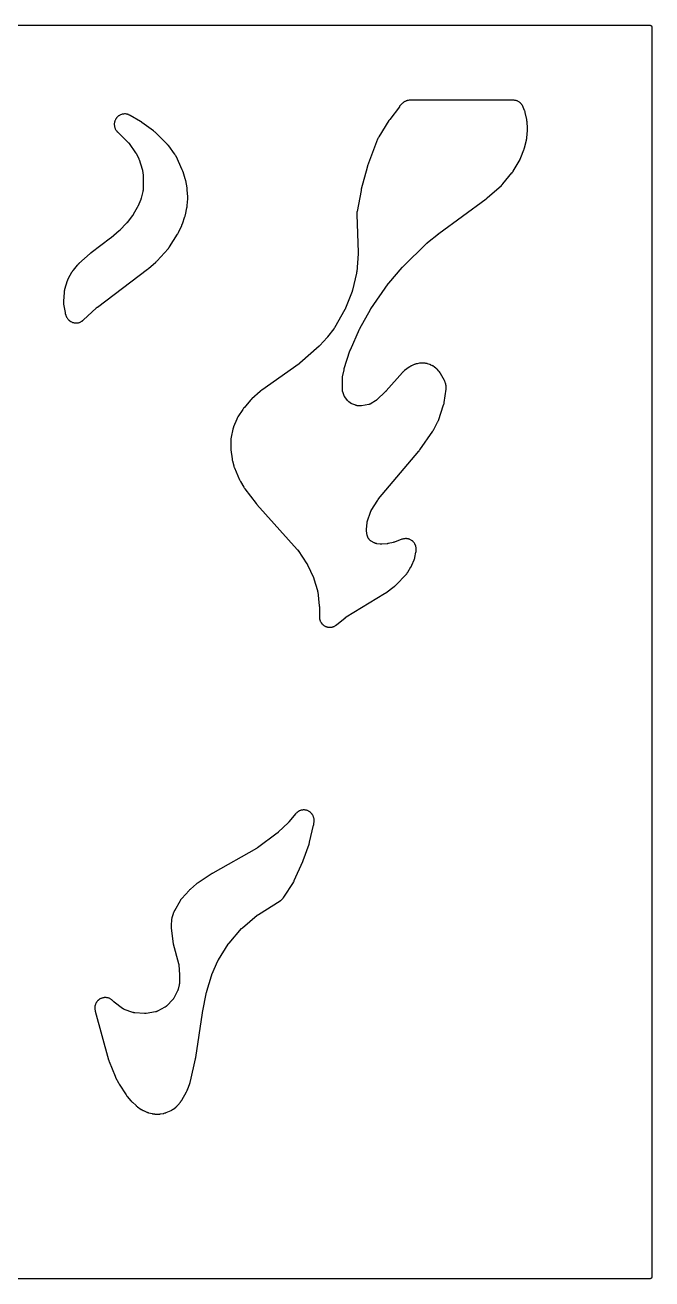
# Model space of a CAD drawing. Header units: millimetres. Extents: x 0 to 300, y 0 to 300.
# Drawn here: x 150 to 300.1, y -0.1 to 300.1 of the extents above; entities that cross this region are included whole.
import ezdxf

# ---------------------------------------------------------------- set-up
doc = ezdxf.new("R2010")
doc.units = ezdxf.units.MM
doc.layers.add('CUT', color=7, linetype='CONTINUOUS')

msp = doc.modelspace()

# ---------------------------------------------------------------- linework, layer by layer
at = {"layer": 'CUT'}
msp.add_lwpolyline([(1.4375, 300.0625), (298.5625, 300.0625), (299.4478, 300.0625), (299.5212, 300.0589), (299.5794, 300.0503), (299.6365, 300.036), (299.6918, 300.0162), (299.745, 299.991), (299.7954, 299.9608), (299.8427, 299.9257), (299.8863, 299.8863), (299.9257, 299.8427), (299.9608, 299.7954), (299.991, 299.745), (300.0162, 299.6918), (300.036, 299.6365), (300.0503, 299.5794), (300.0589, 299.5212), (300.0625, 299.4478), (300.0625, 298.5625), (300.0625, 1.4375), (300.0625, 0.5522), (300.0589, 0.4788), (300.0503, 0.4206), (300.036, 0.3635), (300.0162, 0.3082), (299.991, 0.255), (299.9608, 0.2046), (299.9257, 0.1573), (299.8863, 0.1137), (299.8427, 0.0743), (299.7954, 0.0392), (299.745, 0.009), (299.6918, -0.0162), (299.6365, -0.036), (299.5794, -0.0503), (299.5212, -0.0589), (299.4478, -0.0625), (298.5625, -0.0625), (1.4375, -0.0625)], dxfattribs=at)
for points in [[(199.2362, 198.7454), (199.237, 198.7221), (199.2447, 198.5768), (199.2463, 198.5544), (199.2498, 198.5155), (199.2508, 198.505), (199.2587, 198.4324), (199.2601, 198.4206), (199.5414, 196.2296), (199.5442, 196.2104), (199.5643, 196.0862), (199.5677, 196.0672), (199.5978, 195.9122), (199.6018, 195.8932), (199.6299, 195.7706), (199.6345, 195.7518), (199.9506, 194.548), (199.9535, 194.5376), (199.974, 194.4648), (199.9771, 194.454), (199.9915, 194.4066), (199.9989, 194.3839), (200.0476, 194.2432), (200.0555, 194.2216), (200.07, 194.1845), (200.074, 194.1744), (200.1024, 194.1053), (200.1072, 194.0941), (201.3447, 191.2472), (201.3528, 191.2294), (201.4071, 191.1148), (201.4157, 191.0973), (201.4886, 190.9558), (201.4978, 190.9386), (201.5595, 190.8277), (201.5692, 190.8108), (202.3947, 189.4345), (202.4032, 189.4207), (202.4599, 189.3317), (202.4689, 189.3181), (202.5431, 189.2083), (202.5524, 189.195), (202.6138, 189.1091), (202.6235, 189.096), (205.3071, 185.5553), (205.3147, 185.5456), (205.3643, 185.4828), (205.3721, 185.4732), (205.436, 185.3957), (205.4439, 185.3862), (205.4961, 185.3256), (205.5042, 185.3163), (215.1583, 174.5429), (215.1686, 174.5312), (215.1924, 174.5037), (215.2025, 174.4918), (215.2147, 174.4772), (215.2246, 174.4652), (215.2475, 174.4368), (215.2571, 174.4246), (215.2741, 174.4028), (215.2836, 174.3904), (215.3055, 174.3613), (215.3147, 174.3487), (215.3259, 174.3333), (215.3349, 174.3206), (215.3558, 174.2907), (215.3646, 174.2778), (217.4832, 171.1269), (217.4882, 171.1194), (217.4965, 171.1068), (217.5157, 171.0763), (217.5473, 171.0238), (217.5609, 171.0004), (217.5623, 170.9979), (217.5752, 170.9741), (217.6036, 170.9199), (217.6196, 170.8875), (217.6261, 170.8739), (217.6299, 170.8658), (219.0384, 167.8061), (219.045, 167.7913), (219.0602, 167.7566), (219.0666, 167.7417), (219.0742, 167.7234), (219.0803, 167.7084), (219.0943, 167.6732), (219.1001, 167.658), (219.1102, 167.6312), (219.1158, 167.616), (219.1285, 167.5803), (219.1338, 167.5649), (219.14, 167.5462), (219.1451, 167.5307), (219.1564, 167.4946), (219.1612, 167.4791), (219.981, 164.7029), (219.9837, 164.6936), (219.9881, 164.6782), (219.9978, 164.6408), (220.013, 164.5772), (220.0192, 164.5489), (220.0198, 164.5458), (220.0252, 164.5174), (220.0362, 164.4529), (220.0419, 164.4147), (220.0439, 164.3987), (220.0451, 164.3891), (220.4279, 161.0879), (220.4293, 161.0749), (220.4323, 161.0448), (220.4336, 161.0319), (220.4349, 161.0161), (220.436, 161.0032), (220.4381, 160.9729), (220.439, 160.96), (220.4403, 160.937), (220.441, 160.9241), (220.4423, 160.8938), (220.4428, 160.8808), (220.4432, 160.865), (220.4435, 160.852), (220.4439, 160.8217), (220.444, 160.8087), (220.4441, 158.4691), (220.4443, 158.4543), (220.4467, 158.3586), (220.4472, 158.3439), (220.45, 158.2864), (220.4522, 158.257), (220.4707, 158.069), (220.4794, 158.0107), (220.5158, 157.828), (220.5301, 157.7709), (220.5842, 157.5926), (220.6041, 157.5372), (220.6754, 157.3651), (220.7006, 157.3118), (220.7885, 157.1476), (220.8188, 157.097), (220.9224, 156.9422), (220.9575, 156.8949), (221.0758, 156.751), (221.1154, 156.7073), (221.2472, 156.5757), (221.2909, 156.5361), (221.435, 156.4181), (221.4823, 156.383), (221.6373, 156.2796), (221.6879, 156.2494), (221.8522, 156.1617), (221.9055, 156.1365), (222.0777, 156.0654), (222.1332, 156.0456), (222.3115, 155.9917), (222.3687, 155.9774), (222.5514, 155.9413), (222.6097, 155.9327), (222.7951, 155.9147), (222.854, 155.9118), (223.0403, 155.9121), (223.0991, 155.915), (223.2845, 155.9335), (223.3428, 155.9422), (223.5254, 155.9788), (223.5825, 155.9932), (223.7607, 156.0476), (223.8162, 156.0675), (223.9882, 156.139), (224.0414, 156.1643), (224.2056, 156.2524), (224.2561, 156.2828), (224.4129, 156.3879), (224.437, 156.4049), (224.4832, 156.4393), (224.4949, 156.4482), (224.5703, 156.5073), (224.5818, 156.5165), (226.6043, 158.1822), (226.6167, 158.1922), (226.6457, 158.2152), (226.6582, 158.225), (226.6736, 158.2368), (226.6863, 158.2463), (226.7161, 158.2683), (226.7289, 158.2776), (226.7518, 158.2939), (226.7648, 158.303), (226.7954, 158.3239), (226.8086, 158.3328), (226.8247, 158.3435), (226.8381, 158.3521), (226.8693, 158.3719), (226.8828, 158.3803), (236.0604, 163.9792), (236.0713, 163.986), (236.1416, 164.0309), (236.1524, 164.038), (236.2394, 164.0963), (236.25, 164.1036), (236.3183, 164.1516), (236.3288, 164.159), (238.3701, 165.658), (238.3807, 165.666), (238.449, 165.7185), (238.4594, 165.7267), (238.4998, 165.7592), (238.5201, 165.7763), (238.6494, 165.8901), (238.6689, 165.9081), (238.7063, 165.944), (238.7157, 165.9533), (238.7765, 166.0144), (238.7857, 166.0239), (241.2105, 168.5721), (241.2213, 168.5837), (241.2902, 168.66), (241.3006, 168.6719), (241.3408, 168.7188), (241.3607, 168.7434), (241.4859, 168.9063), (241.5045, 168.9319), (241.5395, 168.9828), (241.5483, 168.996), (241.6043, 169.0822), (241.6128, 169.0956), (242.3825, 170.3521), (242.3882, 170.3616), (242.4274, 170.4283), (242.4331, 170.4383), (242.458, 170.4826), (242.4695, 170.5041), (242.5387, 170.6399), (242.549, 170.6611), (242.5661, 170.6982), (242.5706, 170.7083), (242.6014, 170.7784), (242.6062, 170.7898), (243.1413, 172.0811), (243.1466, 172.0944), (243.1801, 172.181), (243.1851, 172.1944), (243.2039, 172.2469), (243.213, 172.274), (243.2674, 172.4516), (243.2751, 172.4791), (243.2889, 172.5332), (243.2923, 172.5471), (243.3131, 172.6376), (243.3161, 172.6516), (243.5714, 173.8971), (243.574, 173.9105), (243.5898, 173.9977), (243.592, 174.0111), (243.6003, 174.0637), (243.604, 174.0907), (243.6236, 174.2666), (243.6261, 174.2937), (243.6296, 174.3468), (243.6303, 174.3605), (243.6341, 174.4489), (243.6346, 174.4625), (243.6359, 174.529), (243.636, 174.5436), (243.6357, 174.6382), (243.6354, 174.6528), (243.6339, 174.7096), (243.6323, 174.7387), (243.618, 174.9247), (243.6108, 174.9825), (243.579, 175.1638), (243.5661, 175.2206), (243.5169, 175.3979), (243.4986, 175.4532), (243.4324, 175.625), (243.4089, 175.6782), (243.3264, 175.8427), (243.2978, 175.8934), (243.1997, 176.0492), (243.1663, 176.0969), (243.0536, 176.2424), (243.0158, 176.2867), (242.8895, 176.4206), (242.8475, 176.4609), (242.7089, 176.582), (242.6632, 176.6181), (242.5135, 176.7251), (242.4645, 176.7566), (242.3051, 176.8486), (242.2533, 176.8753), (242.0858, 176.9514), (242.0316, 176.9729), (241.8575, 177.0324), (241.8015, 177.0485), (241.6224, 177.0909), (241.5652, 177.1015), (241.3828, 177.1264), (241.3248, 177.1314), (241.1409, 177.1384), (241.0827, 177.1378), (240.8989, 177.127), (240.841, 177.1207), (240.6592, 177.0921), (240.6022, 177.0803), (240.4215, 177.0336), (240.3935, 177.0256), (240.3392, 177.0087), (240.3254, 177.0042), (240.2358, 176.9739), (240.222, 176.9691), (238.4576, 176.3248), (238.4445, 176.3201), (238.4139, 176.3095), (238.4008, 176.305), (238.3847, 176.2997), (238.3715, 176.2954), (238.3406, 176.2858), (238.3273, 176.2817), (238.3037, 176.2747), (238.2904, 176.2709), (238.2592, 176.2621), (238.2458, 176.2585), (238.2294, 176.2542), (238.2159, 176.2507), (238.1845, 176.243), (238.171, 176.2397), (236.9336, 175.9543), (236.927, 175.9528), (236.9115, 175.9494), (236.9049, 175.9479), (236.902, 175.9473), (236.8759, 175.9421), (236.8147, 175.9308), (236.7933, 175.9272), (236.7597, 175.9226), (236.683, 175.9138), (236.6497, 175.9105), (235.4113, 175.8135), (235.3998, 175.8127), (235.3809, 175.8114), (235.3355, 175.8096), (235.259, 175.8085), (235.2251, 175.8086), (235.2214, 175.8087), (235.1875, 175.8101), (235.1108, 175.8147), (235.0656, 175.8186), (235.0469, 175.8207), (235.0356, 175.822), (234.1882, 175.9273), (234.1773, 175.9287), (234.1619, 175.9308), (234.1128, 175.9389), (234.0461, 175.9518), (233.9709, 175.9698), (233.9213, 175.9838), (233.848, 176.0082), (233.7998, 176.0265), (233.7288, 176.057), (233.6676, 176.0865), (233.6234, 176.1093), (233.6097, 176.1168), (233.6001, 176.1222), (232.8475, 176.5496), (232.8385, 176.5548), (232.8375, 176.5554), (232.7898, 176.5852), (232.7216, 176.631), (232.6466, 176.6872), (232.5992, 176.7266), (232.5309, 176.7898), (232.4876, 176.8342), (232.4262, 176.9041), (232.3763, 176.9672), (232.3428, 177.0124), (232.3411, 177.0148), (232.335, 177.0239), (232.1609, 177.2814), (232.1553, 177.2897), (232.1547, 177.2907), (232.126, 177.3371), (232.0862, 177.4063), (232.0449, 177.4873), (232.0204, 177.5419), (231.9876, 177.6261), (231.9687, 177.6831), (231.9445, 177.7701), (231.9274, 177.8463), (231.9171, 177.8999), (231.9166, 177.9028), (231.915, 177.9133), (231.7545, 178.9896), (231.7526, 179.0029), (231.7497, 179.025), (231.7441, 179.0783), (231.7375, 179.1688), (231.7354, 179.2089), (231.7353, 179.213), (231.735, 179.2532), (231.7365, 179.344), (231.7389, 179.3975), (231.7406, 179.4197), (231.7417, 179.4331), (231.8778, 180.9373), (231.8791, 180.9506), (231.8814, 180.9727), (231.8886, 181.0258), (231.9035, 181.1153), (231.911, 181.1547), (231.9118, 181.1587), (231.921, 181.1978), (231.9438, 181.2856), (231.9588, 181.337), (231.9657, 181.3582), (231.9699, 181.3709), (232.6835, 183.4658), (232.6878, 183.478), (232.695, 183.4983), (232.7138, 183.5465), (232.748, 183.6273), (232.7639, 183.6628), (232.7656, 183.6664), (232.7831, 183.7011), (232.8241, 183.7787), (232.8496, 183.8238), (232.8608, 183.8422), (232.8676, 183.8532), (234.4263, 186.3469), (234.4349, 186.3603), (234.4551, 186.3915), (234.4639, 186.4047), (234.4748, 186.4208), (234.4838, 186.434), (234.5052, 186.4644), (234.5144, 186.4773), (234.531, 186.5001), (234.5405, 186.5129), (234.5629, 186.5425), (234.5726, 186.5552), (234.5846, 186.5705), (234.5945, 186.5829), (234.618, 186.6117), (234.6281, 186.624), (244.2959, 198.0957), (244.305, 198.1068), (244.3635, 198.1797), (244.3724, 198.191), (244.4436, 198.2843), (244.4522, 198.2958), (244.5072, 198.3714), (244.5155, 198.3832), (247.6089, 202.8626), (247.6193, 202.8783), (247.6858, 202.9812), (247.6957, 202.9972), (247.775, 203.1289), (247.7844, 203.1452), (247.8442, 203.2521), (247.8532, 203.2687), (248.7594, 205.0149), (248.7641, 205.0242), (248.7967, 205.0899), (248.8015, 205.0997), (248.8221, 205.1431), (248.8317, 205.1642), (248.8885, 205.297), (248.8969, 205.3176), (248.9107, 205.3537), (248.9144, 205.3635), (248.9392, 205.4316), (248.9432, 205.4427), (250.2048, 209.1247), (250.2094, 209.1385), (250.2376, 209.228), (250.2418, 209.2418), (250.2575, 209.296), (250.2649, 209.324), (250.3084, 209.5066), (250.3144, 209.5349), (250.3248, 209.5904), (250.3273, 209.6046), (250.3424, 209.6973), (250.3446, 209.7116), (250.7882, 212.9203), (250.7898, 212.9332), (250.7996, 213.0172), (250.801, 213.0302), (250.8057, 213.0808), (250.8076, 213.1068), (250.816, 213.2735), (250.8164, 213.3255), (250.8105, 213.4901), (250.8063, 213.5419), (250.7859, 213.7076), (250.7821, 213.7333), (250.7737, 213.7835), (250.7714, 213.7963), (250.7556, 213.8794), (250.753, 213.8922), (250.6949, 214.165), (250.6917, 214.1792), (250.6696, 214.2717), (250.6661, 214.2859), (250.6515, 214.3411), (250.6433, 214.3692), (250.5866, 214.5479), (250.5662, 214.6028), (250.4923, 214.7751), (250.4802, 214.8017), (250.4551, 214.853), (250.4486, 214.8661), (250.4048, 214.9505), (250.398, 214.9634), (249.4834, 216.6281), (249.4745, 216.6438), (249.415, 216.7448), (249.4056, 216.7603), (249.368, 216.8198), (249.3479, 216.8497), (249.2112, 217.0401), (249.1892, 217.0688), (249.1448, 217.1234), (249.1332, 217.1372), (249.0565, 217.226), (249.0445, 217.2394), (248.6247, 217.6964), (248.6157, 217.706), (248.5562, 217.768), (248.5469, 217.7774), (248.5103, 217.8139), (248.4912, 217.8321), (248.366, 217.9463), (248.3255, 217.9802), (248.1907, 218.083), (248.1694, 218.0985), (248.127, 218.128), (248.116, 218.1354), (248.0444, 218.1829), (248.0333, 218.1901), (247.582, 218.4752), (247.5672, 218.4842), (247.4703, 218.5416), (247.4553, 218.5502), (247.3962, 218.5829), (247.3654, 218.5988), (247.1627, 218.6962), (247.131, 218.7103), (247.0686, 218.736), (247.0525, 218.7424), (246.9472, 218.7822), (246.9309, 218.788), (246.3665, 218.9829), (246.3537, 218.9872), (246.2699, 219.014), (246.257, 219.018), (246.2063, 219.0329), (246.1802, 219.04), (246.0119, 219.0816), (245.9589, 219.0922), (245.7876, 219.1185), (245.7607, 219.122), (245.7082, 219.1276), (245.6947, 219.1289), (245.6072, 219.1363), (245.5937, 219.1373), (245.1531, 219.1647), (245.1405, 219.1653), (245.0588, 219.1687), (245.0463, 219.169), (244.9971, 219.17), (244.9719, 219.17), (244.8106, 219.1665), (244.7604, 219.1633), (244.6, 219.1462), (244.575, 219.143), (244.5264, 219.1358), (244.5139, 219.1338), (244.4333, 219.1201), (244.4209, 219.1178), (243.8576, 219.0097), (243.8402, 219.006), (243.7272, 218.9808), (243.7098, 218.9767), (243.6425, 218.9596), (243.6082, 218.9498), (243.3878, 218.8795), (243.3541, 218.8677), (243.2893, 218.8427), (243.2728, 218.836), (243.166, 218.7912), (243.1497, 218.7841), (242.4781, 218.4783), (242.4647, 218.4719), (242.3781, 218.4299), (242.3648, 218.4232), (242.3134, 218.3967), (242.2874, 218.3824), (242.1209, 218.2857), (242.0956, 218.2702), (242.0471, 218.2387), (242.0347, 218.2305), (241.9552, 218.1761), (241.9431, 218.1676), (240.845, 217.3754), (240.8314, 217.3653), (240.7439, 217.2983), (240.7306, 217.2878), (240.6792, 217.2462), (240.6535, 217.2241), (240.4906, 217.076), (240.4662, 217.0525), (240.4199, 217.0053), (240.4082, 216.993), (240.3332, 216.9123), (240.3219, 216.8997), (236.4786, 212.5161), (236.4712, 212.5078), (236.454, 212.4886), (236.4465, 212.4804), (236.4374, 212.4705), (236.4299, 212.4624), (236.4122, 212.4437), (236.4045, 212.4357), (236.3909, 212.4216), (236.3832, 212.4137), (236.365, 212.3954), (236.3572, 212.3876), (236.3475, 212.3781), (236.3396, 212.3704), (236.321, 212.3525), (236.313, 212.3449), (234.199, 210.3648), (234.1912, 210.3577), (234.1783, 210.3458), (234.1464, 210.318), (234.0914, 210.2722), (234.0667, 210.2524), (234.064, 210.2503), (234.0386, 210.2314), (233.9805, 210.1896), (233.9456, 210.1657), (233.9309, 210.1561), (233.922, 210.1504), (232.8587, 209.4766), (232.8498, 209.471), (232.8419, 209.4662), (232.7902, 209.4365), (232.7136, 209.396), (232.6245, 209.3549), (232.5638, 209.3308), (232.4707, 209.2996), (232.3871, 209.2766), (232.3292, 209.2627), (232.3201, 209.2608), (232.3098, 209.2588), (230.5191, 208.9132), (230.5079, 208.9111), (230.4892, 208.9078), (230.4439, 208.9008), (230.3845, 208.8932), (230.3047, 208.8866), (230.2245, 208.8836), (230.1444, 208.8841), (230.0846, 208.8871), (230.039, 208.8906), (230.0201, 208.8926), (230.0087, 208.8938), (229.6141, 208.9392), (229.6044, 208.9404), (229.5882, 208.9424), (229.5495, 208.9481), (229.499, 208.9567), (229.432, 208.9708), (229.3653, 208.9875), (229.2995, 209.0066), (229.2509, 209.0228), (229.214, 209.036), (229.1988, 209.0418), (229.1897, 209.0453), (228.207, 209.4326), (228.1974, 209.4365), (228.1815, 209.443), (228.1436, 209.4595), (228.0944, 209.4822), (228.0299, 209.5152), (227.9667, 209.5509), (227.9051, 209.5889), (227.8602, 209.6193), (227.8264, 209.6432), (227.8126, 209.6535), (227.8044, 209.6597), (227.5222, 209.8748), (227.5139, 209.8812), (227.5001, 209.892), (227.4677, 209.9185), (227.426, 209.9543), (227.3724, 210.0043), (227.3206, 210.0567), (227.2712, 210.111), (227.2359, 210.153), (227.2097, 210.1858), (227.1991, 210.1996), (227.1928, 210.208), (226.5375, 211.0885), (226.5308, 211.0976), (226.5197, 211.1129), (226.494, 211.1504), (226.4615, 211.2003), (226.4211, 211.2688), (226.3837, 211.3393), (226.3495, 211.4112), (226.3264, 211.466), (226.3097, 211.5083), (226.3033, 211.5261), (226.2994, 211.5368), (226.0486, 212.2538), (226.0454, 212.263), (226.0426, 212.2712), (226.0265, 212.3242), (226.0055, 212.402), (225.9862, 212.4911), (225.9763, 212.551), (225.9661, 212.6417), (225.9612, 212.7221), (225.9595, 212.7775), (225.9595, 212.7861), (225.9596, 212.7959), (225.9903, 215.5506), (225.9905, 215.5608), (225.9908, 215.5777), (225.9927, 215.6185), (225.9974, 215.6874), (225.9999, 215.7178), (226.0003, 215.721), (226.0039, 215.7514), (226.0132, 215.8198), (226.0197, 215.8601), (226.0227, 215.8768), (226.0246, 215.8868), (226.3516, 217.5657), (226.3542, 217.5784), (226.3604, 217.6081), (226.3632, 217.6209), (226.3667, 217.6364), (226.3696, 217.649), (226.3767, 217.6786), (226.3799, 217.6912), (226.3856, 217.7135), (226.3889, 217.7261), (226.3968, 217.7554), (226.4003, 217.768), (226.4047, 217.7832), (226.4084, 217.7957), (226.4172, 217.8248), (226.421, 217.8372), (227.7723, 222.084), (227.7763, 222.0961), (227.7857, 222.1243), (227.7898, 222.1363), (227.7949, 222.151), (227.7992, 222.163), (227.8094, 222.1909), (227.8139, 222.2028), (227.8219, 222.2238), (227.8265, 222.2357), (227.8375, 222.2633), (227.8423, 222.2751), (227.8482, 222.2894), (227.8532, 222.3011), (227.8649, 222.3284), (227.8701, 222.34), (230.0658, 227.2413), (230.0697, 227.2499), (230.0789, 227.2698), (230.0829, 227.2784), (230.0878, 227.2888), (230.0919, 227.2973), (230.1015, 227.317), (230.1056, 227.3255), (230.1131, 227.3405), (230.1174, 227.3489), (230.1274, 227.3684), (230.1317, 227.3768), (230.1371, 227.387), (230.1415, 227.3953), (230.152, 227.4147), (230.1565, 227.4229), (232.6728, 231.9752), (232.6782, 231.9849), (232.691, 232.0073), (232.6965, 232.0169), (232.7034, 232.0286), (232.709, 232.0381), (232.7223, 232.0603), (232.7281, 232.0698), (232.7385, 232.0865), (232.7444, 232.0958), (232.7582, 232.1177), (232.7642, 232.127), (232.7716, 232.1383), (232.7778, 232.1475), (232.7922, 232.169), (232.7984, 232.1782), (236.8896, 238.114), (236.8967, 238.1241), (236.9133, 238.1475), (236.9205, 238.1575), (236.9294, 238.1697), (236.9367, 238.1796), (236.954, 238.2026), (236.9615, 238.2124), (236.9748, 238.2297), (236.9825, 238.2394), (237.0004, 238.2619), (237.0081, 238.2715), (237.0176, 238.2831), (237.0255, 238.2926), (237.044, 238.3146), (237.052, 238.324), (240.2773, 242.0532), (240.2836, 242.0604), (240.2984, 242.0771), (240.3048, 242.0843), (240.3126, 242.0929), (240.319, 242.1), (240.3341, 242.1164), (240.3407, 242.1234), (240.3523, 242.1357), (240.3589, 242.1426), (240.3743, 242.1587), (240.381, 242.1656), (240.3892, 242.1739), (240.3959, 242.1807), (240.4117, 242.1964), (240.4185, 242.2031), (246.1988, 247.8392), (246.2059, 247.846), (246.2226, 247.8619), (246.2298, 247.8687), (246.2386, 247.8769), (246.2458, 247.8836), (246.2628, 247.8991), (246.2702, 247.9058), (246.2832, 247.9174), (246.2906, 247.9239), (246.308, 247.9391), (246.3154, 247.9456), (246.3246, 247.9534), (246.3321, 247.9597), (246.3498, 247.9745), (246.3574, 247.9808), (248.9565, 250.1043), (248.9602, 250.1073), (248.9689, 250.1143), (248.9726, 250.1173), (248.9813, 250.1242), (248.9859, 250.1279), (248.9968, 250.1365), (249.0015, 250.1401), (249.0097, 250.1465), (249.0143, 250.1501), (249.0251, 250.1583), (249.0291, 250.1614), (249.0381, 250.1682), (249.0508, 250.1777), (249.0564, 250.1819), (260.3853, 258.4914), (260.396, 258.4994), (260.4653, 258.5527), (260.4759, 258.561), (260.5614, 258.6298), (260.5717, 258.6383), (260.6386, 258.6946), (260.6488, 258.7034), (264.0218, 261.6767), (264.03, 261.684), (264.0866, 261.7358), (264.095, 261.7436), (264.1315, 261.7782), (264.1487, 261.7953), (264.254, 261.9037), (264.2699, 261.9208), (264.2969, 261.9509), (264.3042, 261.9592), (264.3538, 262.0165), (264.3618, 262.0259), (266.5575, 264.6713), (266.5656, 264.6812), (266.6171, 264.7461), (266.625, 264.7562), (266.6551, 264.7959), (266.6702, 264.8165), (266.7648, 264.9525), (266.7789, 264.9738), (266.8056, 265.0159), (266.8123, 265.0267), (266.8552, 265.0976), (266.8617, 265.1086), (268.4825, 267.9218), (268.4877, 267.9312), (268.5239, 267.9967), (268.5293, 268.0065), (268.5522, 268.0499), (268.5628, 268.0711), (268.6266, 268.2041), (268.636, 268.2248), (268.6517, 268.261), (268.6559, 268.2709), (268.6841, 268.3393), (268.6886, 268.3505), (269.4152, 270.2188), (269.4218, 270.2366), (269.4629, 270.353), (269.4689, 270.371), (269.5158, 270.5185), (269.5213, 270.5367), (269.5549, 270.6555), (269.5598, 270.6738), (270.0279, 272.5518), (270.0305, 272.5625), (270.0478, 272.6378), (270.0502, 272.6491), (270.0606, 272.6987), (270.0652, 272.7226), (270.0903, 272.8727), (270.0937, 272.896), (270.0989, 272.9364), (270.1002, 272.9473), (270.1084, 273.0233), (270.1097, 273.0356), (270.2641, 274.7915), (270.265, 274.8023), (270.2702, 274.8774), (270.2709, 274.8886), (270.2734, 274.938), (270.2741, 274.9618), (270.2758, 275.1102), (270.2756, 275.1331), (270.2746, 275.1729), (270.2742, 275.1836), (270.2708, 275.2581), (270.2702, 275.2702), (270.1589, 276.978), (270.1581, 276.9886), (270.152, 277.0621), (270.151, 277.0731), (270.1461, 277.1212), (270.1433, 277.1444), (270.1231, 277.2883), (270.1195, 277.3104), (270.1127, 277.3487), (270.1107, 277.3591), (270.0966, 277.4307), (270.0942, 277.4423), (269.7293, 279.1161), (269.7265, 279.1283), (269.7076, 279.2069), (269.7046, 279.219), (269.6922, 279.2661), (269.6854, 279.2901), (269.638, 279.4448), (269.6302, 279.4684), (269.614, 279.5143), (269.6097, 279.526), (269.5812, 279.6018), (269.5767, 279.6134), (269.2486, 280.4329), (269.2429, 280.4466), (269.2048, 280.5355), (269.1987, 280.5491), (269.1745, 280.6019), (269.1614, 280.6286), (269.0734, 280.7977), (269.0433, 280.849), (268.9404, 281.0064), (268.9055, 281.0545), (268.7875, 281.2009), (268.7479, 281.2453), (268.616, 281.3793), (268.5723, 281.4196), (268.4277, 281.5398), (268.3802, 281.5756), (268.2245, 281.681), (268.1736, 281.7118), (268.0083, 281.8013), (267.9546, 281.827), (267.7812, 281.8996), (267.7253, 281.9198), (267.5455, 281.9749), (267.4878, 281.9895), (267.3035, 282.0266), (267.2447, 282.0354), (267.055, 282.0543), (267.0253, 282.0565), (266.9673, 282.0594), (266.9524, 282.0599), (266.8558, 282.0623), (266.8409, 282.0625), (242.1471, 282.0625), (242.1316, 282.0623), (242.0302, 282.0597), (242.0147, 282.0591), (241.9539, 282.0559), (241.9228, 282.0535), (241.724, 282.0327), (241.6625, 282.023), (241.4696, 281.9824), (241.4094, 281.9663), (241.2218, 281.9059), (241.1635, 281.8837), (240.9833, 281.8041), (240.9276, 281.776), (240.7566, 281.6781), (240.7041, 281.6443), (240.5442, 281.5292), (240.4955, 281.4902), (240.3463, 281.3573), (240.3236, 281.336), (240.2803, 281.2932), (240.2694, 281.2821), (240.1992, 281.209), (240.1885, 281.1976), (239.8177, 280.7907), (239.8085, 280.7803), (239.7491, 280.7121), (239.7401, 280.7015), (239.6677, 280.6142), (239.6589, 280.6034), (239.6028, 280.5326), (239.5943, 280.5216), (237.295, 277.4742), (237.2871, 277.4635), (237.2367, 277.3936), (237.2291, 277.3827), (237.1678, 277.2935), (237.1604, 277.2825), (237.1131, 277.2104), (237.106, 277.1992), (234.6642, 273.2867), (234.6565, 273.2739), (234.6071, 273.1903), (234.5997, 273.1773), (234.5713, 273.1263), (234.5574, 273.0999), (234.4716, 272.9258), (234.459, 272.8987), (234.4358, 272.8452), (234.4301, 272.8314), (234.3937, 272.7413), (234.3883, 272.7274), (231.998, 266.3525), (231.993, 266.3387), (231.9618, 266.2487), (231.9571, 266.2348), (231.9207, 266.1209), (231.9164, 266.1069), (231.8896, 266.0155), (231.8856, 266.0013), (230.4847, 260.7564), (230.4821, 260.7464), (230.4647, 260.6763), (230.4621, 260.6654), (230.442, 260.5776), (230.4396, 260.5669), (230.425, 260.4972), (230.4227, 260.4858), (229.4671, 255.4474), (229.4642, 255.4307), (229.4467, 255.3216), (229.4442, 255.3048), (229.4356, 255.2391), (229.4321, 255.2053), (229.4157, 254.9851), (229.4142, 254.9512), (229.413, 254.8849), (229.413, 254.8679), (229.4142, 254.7575), (229.4146, 254.7405), (229.7726, 245.6103), (229.773, 245.5959), (229.7738, 245.5624), (229.774, 245.548), (229.7742, 245.5305), (229.7742, 245.5161), (229.7739, 245.4826), (229.7736, 245.4682), (229.773, 245.4428), (229.7725, 245.4284), (229.7712, 245.3949), (229.7705, 245.3805), (229.7695, 245.363), (229.7685, 245.3487), (229.7661, 245.3152), (229.7649, 245.3009), (229.3831, 241.0031), (229.3815, 240.9871), (229.3776, 240.9498), (229.3757, 240.9338), (229.3733, 240.9143), (229.3711, 240.8984), (229.3658, 240.8612), (229.3634, 240.8453), (229.3588, 240.8172), (229.3561, 240.8014), (229.3495, 240.7644), (229.3465, 240.7486), (229.3427, 240.7294), (229.3394, 240.7136), (229.3314, 240.6769), (229.3279, 240.6612), (228.3763, 236.6275), (228.3725, 236.6119), (228.3632, 236.5756), (228.3591, 236.5601), (228.3539, 236.5412), (228.3495, 236.5257), (228.339, 236.4897), (228.3343, 236.4744), (228.3259, 236.4473), (228.3209, 236.432), (228.3091, 236.3964), (228.3039, 236.3812), (228.2974, 236.3628), (228.2919, 236.3477), (228.2788, 236.3125), (228.2731, 236.2975), (226.7075, 232.3141), (226.7016, 232.2993), (226.6874, 232.2651), (226.6812, 232.2505), (226.6735, 232.2327), (226.667, 232.2182), (226.6517, 232.1845), (226.645, 232.1701), (226.6329, 232.1447), (226.6259, 232.1304), (226.6094, 232.0973), (226.6021, 232.0831), (226.5932, 232.0659), (226.5857, 232.0519), (226.568, 232.0194), (226.5603, 232.0055), (224.0664, 227.606), (224.0587, 227.5926), (224.0404, 227.5616), (224.0324, 227.5483), (224.0226, 227.5323), (224.0144, 227.5192), (223.9951, 227.4888), (223.9867, 227.4759), (223.9716, 227.4531), (223.963, 227.4403), (223.9426, 227.4106), (223.9338, 227.3979), (223.9228, 227.3826), (223.9138, 227.3701), (223.8924, 227.3411), (223.8831, 227.3288), (222.4235, 225.4204), (222.4174, 225.4125), (222.4031, 225.3943), (222.397, 225.3865), (222.3894, 225.377), (222.3831, 225.3693), (222.3684, 225.3513), (222.3621, 225.3437), (222.3508, 225.3301), (222.3443, 225.3226), (222.3292, 225.3049), (222.3227, 225.2974), (222.3147, 225.2883), (222.3081, 225.2808), (222.2927, 225.2636), (222.286, 225.2562), (220.5529, 223.3631), (220.5445, 223.354), (220.5248, 223.3331), (220.5163, 223.3242), (220.5059, 223.3134), (220.4972, 223.3046), (220.477, 223.2842), (220.4682, 223.2756), (220.4527, 223.2603), (220.4438, 223.2518), (220.423, 223.2319), (220.414, 223.2235), (220.403, 223.2133), (220.3939, 223.205), (220.3726, 223.1858), (220.3634, 223.1776), (215.7898, 219.1659), (215.781, 219.1583), (215.7604, 219.1406), (215.7515, 219.1331), (215.7406, 219.1241), (215.7316, 219.1167), (215.7106, 219.0996), (215.7015, 219.0923), (215.6853, 219.0796), (215.6761, 219.0724), (215.6546, 219.0559), (215.6454, 219.0489), (215.634, 219.0404), (215.6247, 219.0335), (215.6028, 219.0175), (215.5933, 219.0107), (206.6397, 212.6629), (206.6257, 212.6526), (206.5354, 212.5846), (206.5217, 212.5739), (206.4109, 212.4853), (206.3974, 212.4742), (206.3112, 212.4011), (206.2981, 212.3896), (204.2874, 210.5803), (204.2738, 210.5678), (204.1872, 210.4849), (204.1741, 210.4719), (204.0687, 210.3646), (204.056, 210.3513), (203.9746, 210.2632), (203.9623, 210.2495), (202.415, 208.4678), (202.4011, 208.4513), (202.3132, 208.3424), (202.3, 208.3254), (202.1947, 208.185), (202.1821, 208.1675), (202.1023, 208.0526), (202.0903, 208.0347), (200.9482, 206.2589), (200.9411, 206.2477), (200.8961, 206.1742), (200.8893, 206.1628), (200.8633, 206.1181), (200.8504, 206.0949), (200.7704, 205.9423), (200.7586, 205.9186), (200.7366, 205.8717), (200.7311, 205.8596), (200.6962, 205.7808), (200.6909, 205.7687), (199.9186, 203.9148), (199.9133, 203.9017), (199.88, 203.8163), (199.8751, 203.8031), (199.8563, 203.7513), (199.8473, 203.7245), (199.793, 203.5495), (199.7853, 203.5224), (199.7715, 203.469), (199.7681, 203.4553), (199.7472, 203.3661), (199.7441, 203.3523), (199.3457, 201.4524), (199.3431, 201.4388), (199.3266, 201.3503), (199.3243, 201.3367), (199.3156, 201.2833), (199.3118, 201.2558), (199.2913, 201.0771), (199.2888, 201.0495), (199.2851, 200.9955), (199.2843, 200.9817), (199.2802, 200.8918), (199.2798, 200.878), (199.236, 198.8893), (199.2358, 198.8787), (199.2355, 198.8049), (199.2355, 198.7938)], [(160.0419, 229.9993), (160.0715, 229.9498), (160.1726, 229.7981), (160.2068, 229.7517), (160.322, 229.6104), (160.3605, 229.5676), (160.4887, 229.438), (160.5312, 229.399), (160.6712, 229.2823), (160.7172, 229.2475), (160.8678, 229.1448), (160.9169, 229.1147), (161.0767, 229.0269), (161.1285, 229.0016), (161.2959, 228.9295), (161.3499, 228.9093), (161.5235, 228.8537), (161.5791, 228.8387), (161.7573, 228.8), (161.8141, 228.7905), (161.9951, 228.769), (162.0526, 228.765), (162.2349, 228.761), (162.2925, 228.7625), (162.4743, 228.776), (162.5315, 228.7831), (162.7111, 228.814), (162.7674, 228.8265), (162.9433, 228.8745), (162.9981, 228.8923), (163.1685, 228.957), (163.2214, 228.98), (163.3848, 229.0607), (163.4352, 229.0887), (163.5901, 229.1847), (163.6376, 229.2174), (163.7846, 229.3294), (163.8071, 229.3474), (163.8502, 229.3837), (163.8611, 229.3931), (163.9314, 229.4551), (163.9421, 229.4648), (167.1294, 232.4171), (167.1379, 232.4248), (167.1576, 232.4426), (167.1661, 232.4502), (167.1766, 232.4594), (167.1852, 232.4669), (167.2054, 232.4842), (167.2141, 232.4916), (167.2296, 232.5045), (167.2384, 232.5118), (167.259, 232.5286), (167.2679, 232.5358), (167.2788, 232.5444), (167.2878, 232.5515), (167.3088, 232.5677), (167.3179, 232.5747), (179.3213, 241.6196), (179.3291, 241.6257), (179.3835, 241.6681), (179.3918, 241.6747), (179.4587, 241.7287), (179.4667, 241.7353), (179.5188, 241.779), (179.5272, 241.7862), (181.292, 243.3213), (181.305, 243.3329), (181.3878, 243.4093), (181.4004, 243.4212), (181.5016, 243.5201), (181.5138, 243.5324), (181.5921, 243.6135), (181.604, 243.6261), (184.2318, 246.5087), (184.2406, 246.5185), (184.2972, 246.5835), (184.3058, 246.5935), (184.339, 246.6333), (184.3555, 246.654), (184.4598, 246.791), (184.4754, 246.8125), (184.5049, 246.855), (184.5124, 246.866), (184.5599, 246.9378), (184.5671, 246.9489), (186.4864, 249.9933), (186.4959, 250.0088), (186.5556, 250.1101), (186.5645, 250.1259), (186.6356, 250.2553), (186.6441, 250.2713), (186.6976, 250.3761), (186.7056, 250.3924), (187.5113, 252.0959), (187.5184, 252.1116), (187.5634, 252.2141), (187.5701, 252.23), (187.6227, 252.3602), (187.629, 252.3763), (187.668, 252.4812), (187.6737, 252.4975), (188.2586, 254.2222), (188.2639, 254.2386), (188.2968, 254.3455), (188.3016, 254.362), (188.339, 254.4973), (188.3433, 254.514), (188.37, 254.6226), (188.3739, 254.6394), (188.7398, 256.3376), (188.744, 256.3591), (188.7689, 256.4993), (188.7723, 256.5209), (188.7971, 256.6978), (188.7997, 256.7195), (188.8143, 256.8611), (188.8162, 256.883), (188.9235, 258.5038), (188.9244, 258.5219), (188.9287, 258.6398), (188.9291, 258.6579), (188.9299, 258.8059), (188.9297, 258.824), (188.9268, 258.9419), (188.9261, 258.96), (188.8335, 260.6467), (188.8321, 260.6663), (188.821, 260.7935), (188.8189, 260.813), (188.7997, 260.9721), (188.797, 260.9916), (188.7775, 261.1178), (188.7742, 261.1371), (188.4561, 262.8292), (188.4525, 262.8469), (188.4274, 262.9612), (188.4233, 262.9787), (188.3876, 263.1211), (188.3829, 263.1385), (188.3511, 263.2511), (188.3459, 263.2683), (187.8073, 264.9738), (187.8012, 264.9921), (187.7597, 265.1104), (187.753, 265.1285), (187.6961, 265.2751), (187.6888, 265.293), (187.6397, 265.4084), (187.6319, 265.426), (186.1335, 268.6548), (186.1268, 268.6686), (186.0825, 268.7581), (186.0755, 268.7718), (186.0474, 268.8248), (186.0324, 268.8516), (185.9303, 269.0232), (185.9139, 269.0492), (185.8806, 269.0991), (185.8719, 269.1118), (185.8144, 269.1934), (185.8054, 269.2059), (184.3801, 271.1225), (184.3737, 271.1309), (184.3284, 271.1896), (184.3216, 271.1983), (184.2912, 271.2363), (184.2762, 271.2543), (184.1805, 271.3646), (184.1654, 271.3813), (184.1386, 271.4099), (184.1313, 271.4176), (184.0803, 271.4702), (184.0719, 271.4787), (181.129, 274.3963), (181.1135, 274.4111), (181.011, 274.5057), (180.995, 274.52), (180.8622, 274.634), (180.8457, 274.6477), (180.7367, 274.7347), (180.7197, 274.7478), (177.9802, 276.7787), (177.966, 276.7889), (177.8726, 276.854), (177.8581, 276.8638), (177.7385, 276.942), (177.7237, 276.9514), (177.6267, 277.011), (177.6116, 277.0199), (175.1548, 278.4303), (175.1419, 278.4375), (175.0572, 278.4834), (175.0441, 278.4903), (174.9926, 278.5165), (174.9659, 278.5294), (174.7927, 278.6072), (174.7375, 278.6288), (174.56, 278.6883), (174.503, 278.7044), (174.3204, 278.7461), (174.2621, 278.7564), (174.0763, 278.78), (174.0173, 278.7845), (173.8301, 278.7896), (173.7709, 278.7883), (173.5841, 278.775), (173.5253, 278.7678), (173.3407, 278.7361), (173.2829, 278.7232), (173.1024, 278.6735), (173.0461, 278.6549), (172.8714, 278.5876), (172.8172, 278.5636), (172.65, 278.4794), (172.5985, 278.4502), (172.4403, 278.3499), (172.3919, 278.3157), (172.2445, 278.2003), (172.1997, 278.1615), (172.0643, 278.0322), (172.0236, 277.9892), (171.9016, 277.8471), (171.8653, 277.8003), (171.7579, 277.6468), (171.7264, 277.5967), (171.6347, 277.4334), (171.6083, 277.3804), (171.5331, 277.2089), (171.5121, 277.1535), (171.4542, 276.9754), (171.4387, 276.9183), (171.3987, 276.7353), (171.3889, 276.6769), (171.3671, 276.4909), (171.3631, 276.4318), (171.3597, 276.2446), (171.3616, 276.1854), (171.3767, 275.9987), (171.3844, 275.94), (171.4179, 275.7558), (171.4313, 275.6981), (171.4828, 275.518), (171.5018, 275.4619), (171.5708, 275.2878), (171.5953, 275.2339), (171.6811, 275.0675), (171.7108, 275.0162), (171.8126, 274.859), (171.8472, 274.811), (171.964, 274.6646), (172.0031, 274.6202), (172.1356, 274.4842), (172.1568, 274.4635), (172.2077, 274.4161), (172.215, 274.4094), (172.2603, 274.3687), (172.2985, 274.3343), (172.3054, 274.328), (172.3214, 274.3133), (172.3282, 274.3069), (172.34, 274.2959), (172.3488, 274.2875), (172.3691, 274.2679), (172.3778, 274.2595), (174.7138, 271.9459), (174.7209, 271.9388), (174.7326, 271.9269), (174.7601, 271.8978), (174.8055, 271.8475), (174.8253, 271.8249), (174.8273, 271.8225), (174.8463, 271.7992), (174.8883, 271.746), (174.9124, 271.714), (174.9221, 271.7005), (174.9279, 271.6924), (176.4649, 269.504), (176.4738, 269.491), (176.4944, 269.4607), (176.5031, 269.4476), (176.5135, 269.4316), (176.522, 269.4183), (176.5414, 269.3873), (176.5496, 269.3739), (176.564, 269.3502), (176.572, 269.3367), (176.5903, 269.305), (176.5981, 269.2913), (176.6074, 269.2746), (176.6149, 269.2608), (176.6321, 269.2285), (176.6394, 269.2146), (177.1698, 268.1775), (177.1739, 268.1694), (177.1806, 268.1559), (177.1961, 268.1232), (177.2213, 268.0672), (177.232, 268.0423), (177.2331, 268.0396), (177.2431, 268.0143), (177.2649, 267.957), (177.277, 267.9228), (177.2818, 267.9085), (177.2846, 267.8999), (178.0436, 265.5444), (178.0464, 265.5356), (178.051, 265.5208), (178.0613, 265.4851), (178.0775, 265.4243), (178.0843, 265.3972), (178.0849, 265.3943), (178.0908, 265.3671), (178.1032, 265.3053), (178.1098, 265.2688), (178.1122, 265.2535), (178.1136, 265.2443), (178.2813, 264.108), (178.2826, 264.099), (178.2847, 264.0839), (178.2889, 264.0476), (178.2948, 263.986), (178.297, 263.9587), (178.2972, 263.9558), (178.2986, 263.9284), (178.3007, 263.8666), (178.3013, 263.83), (178.3012, 263.8148), (178.3011, 263.8057), (178.2517, 260.6953), (178.2514, 260.6822), (178.2507, 260.6604), (178.2476, 260.6078), (178.2397, 260.5191), (178.2353, 260.4799), (178.2348, 260.4759), (178.2287, 260.4369), (178.213, 260.3492), (178.2023, 260.2977), (178.1972, 260.2765), (178.1941, 260.2637), (177.7876, 258.6702), (177.7835, 258.6546), (177.7736, 258.6183), (177.7691, 258.6027), (177.7636, 258.5839), (177.7589, 258.5684), (177.7476, 258.5325), (177.7427, 258.5171), (177.7337, 258.49), (177.7284, 258.4747), (177.7159, 258.4392), (177.7104, 258.424), (177.7035, 258.4056), (177.6977, 258.3905), (177.6839, 258.3555), (177.6778, 258.3405), (176.9797, 256.6577), (176.9741, 256.6446), (176.961, 256.6142), (176.9552, 256.6012), (176.9481, 256.5855), (176.9422, 256.5726), (176.928, 256.5427), (176.9219, 256.5299), (176.9108, 256.5073), (176.9045, 256.4947), (176.8894, 256.4652), (176.8829, 256.4526), (176.8748, 256.4373), (176.868, 256.4248), (176.852, 256.3958), (176.8451, 256.3835), (175.9007, 254.7316), (175.8926, 254.7177), (175.8735, 254.6856), (175.8651, 254.6719), (175.8548, 254.6553), (175.8463, 254.6417), (175.826, 254.6103), (175.8172, 254.5969), (175.8014, 254.5734), (175.7924, 254.5601), (175.771, 254.5294), (175.7617, 254.5164), (175.7502, 254.5005), (175.7407, 254.4876), (175.7183, 254.4577), (175.7085, 254.445), (174.4388, 252.8153), (174.4318, 252.8065), (174.4155, 252.7861), (174.4085, 252.7774), (174.3998, 252.7669), (174.3927, 252.7582), (174.3759, 252.7383), (174.3687, 252.7298), (174.3557, 252.7147), (174.3483, 252.7063), (174.3311, 252.6868), (174.3236, 252.6784), (174.3144, 252.6683), (174.3069, 252.6601), (174.2891, 252.641), (174.2814, 252.6328), (172.6977, 250.9708), (172.6904, 250.9633), (172.6733, 250.9458), (172.6659, 250.9383), (172.6569, 250.9293), (172.6495, 250.9219), (172.632, 250.9048), (172.6245, 250.8975), (172.611, 250.8847), (172.6034, 250.8775), (172.5855, 250.8608), (172.5778, 250.8537), (172.5684, 250.8451), (172.5606, 250.8381), (172.5424, 250.8218), (172.5345, 250.8149), (170.6323, 249.1588), (170.6269, 249.1541), (170.6144, 249.1434), (170.609, 249.1388), (170.5963, 249.1281), (170.5895, 249.1224), (170.5736, 249.1093), (170.5668, 249.1037), (170.5548, 249.094), (170.548, 249.0886), (170.5322, 249.076), (170.5255, 249.0707), (170.5216, 249.0677), (170.5134, 249.0614), (170.4942, 249.0468), (170.4859, 249.0406), (165.8149, 245.5718), (165.8041, 245.5636), (165.7344, 245.5093), (165.7237, 245.5008), (165.6376, 245.4305), (165.6271, 245.4218), (165.5598, 245.3643), (165.5496, 245.3554), (162.8729, 242.9624), (162.8573, 242.948), (162.7577, 242.8523), (162.7426, 242.8374), (162.622, 242.7131), (162.6075, 242.6976), (162.5149, 242.5952), (162.5009, 242.5792), (161.476, 241.3615), (161.4666, 241.35), (161.4064, 241.2748), (161.3972, 241.2631), (161.3622, 241.217), (161.3448, 241.1929), (161.2359, 241.034), (161.2198, 241.0092), (161.1895, 240.9599), (161.1819, 240.9471), (161.1334, 240.8638), (161.1261, 240.8509), (160.3362, 239.4117), (160.3291, 239.3982), (160.2835, 239.3099), (160.2766, 239.2962), (160.2506, 239.2424), (160.238, 239.2146), (160.1606, 239.0316), (160.1494, 239.0031), (160.129, 238.947), (160.124, 238.9326), (160.0924, 238.8384), (160.0877, 238.8238), (159.4577, 236.7728), (159.4528, 236.7558), (159.4223, 236.645), (159.4178, 236.6278), (159.4015, 236.5608), (159.3941, 236.5262), (159.353, 236.3002), (159.3477, 236.2652), (159.3394, 236.1967), (159.3375, 236.1791), (159.327, 236.0647), (159.3256, 236.047), (159.1954, 233.9544), (159.1946, 233.9369), (159.1908, 233.8233), (159.1905, 233.8058), (159.1902, 233.7375), (159.1911, 233.7025), (159.2035, 233.4756), (159.2064, 233.4407), (159.2141, 233.3729), (159.2163, 233.3556), (159.2324, 233.243), (159.2352, 233.2257), (159.5764, 231.2521), (159.5795, 231.2355), (159.6011, 231.1284), (159.6047, 231.112), (159.6195, 231.048), (159.628, 231.0155), (159.689, 230.8058), (159.6993, 230.7738), (159.7212, 230.7119), (159.727, 230.6961), (159.7663, 230.5941), (159.7725, 230.5785), (159.8676, 230.3507), (159.8733, 230.3375), (159.9115, 230.2519), (159.9175, 230.2388), (159.9417, 230.1879), (159.9547, 230.1622)], [(166.6882, 64.758), (166.6896, 64.6992), (166.7028, 64.5138), (166.7099, 64.4554), (166.7417, 64.2696), (166.7474, 64.2407), (166.7598, 64.1847), (166.7632, 64.1703), (166.7862, 64.0776), (166.7899, 64.0633), (169.9846, 52.4121), (169.9896, 52.395), (170.0234, 52.2848), (170.0288, 52.2679), (170.0753, 52.1308), (170.0812, 52.114), (170.1215, 52.006), (170.1279, 51.9894), (171.5533, 48.4814), (171.5582, 48.4697), (171.5911, 48.3934), (171.5963, 48.3818), (171.6396, 48.2869), (171.645, 48.2754), (171.6811, 48.2006), (171.6868, 48.1892), (172.3699, 46.8482), (172.3769, 46.8348), (172.4236, 46.7485), (172.431, 46.7353), (172.4923, 46.6285), (172.5, 46.6155), (172.551, 46.5317), (172.559, 46.5189), (174.1933, 43.979), (174.2037, 43.9634), (174.2726, 43.8633), (174.2835, 43.848), (174.3738, 43.7252), (174.3852, 43.7103), (174.4602, 43.6146), (174.472, 43.6001), (175.3554, 42.5437), (175.3622, 42.5357), (175.4101, 42.4805), (175.4173, 42.4723), (175.4493, 42.4367), (175.4651, 42.4198), (175.5653, 42.3165), (175.5811, 42.3008), (175.609, 42.2742), (175.6166, 42.267), (175.6697, 42.218), (175.6784, 42.2101), (176.5784, 41.4107), (176.5923, 41.3988), (176.6837, 41.3225), (176.6979, 41.311), (176.8155, 41.2188), (176.83, 41.2077), (176.9259, 41.1371), (176.9408, 41.1265), (177.8145, 40.5236), (177.8259, 40.5159), (177.9008, 40.4668), (177.9124, 40.4593), (177.958, 40.4308), (177.9817, 40.4168), (178.1377, 40.3291), (178.162, 40.3161), (178.2101, 40.2919), (178.2225, 40.2859), (178.3034, 40.2475), (178.3159, 40.2417), (179.1379, 39.8743), (179.1497, 39.8692), (179.2264, 39.8368), (179.2383, 39.832), (179.2848, 39.8135), (179.3089, 39.8046), (179.4661, 39.7498), (179.4905, 39.7419), (179.5385, 39.7275), (179.5508, 39.7239), (179.631, 39.7017), (179.6434, 39.6984), (180.3914, 39.5078), (180.4065, 39.5041), (180.5053, 39.4817), (180.5205, 39.4784), (180.5802, 39.4665), (180.6109, 39.4612), (180.8112, 39.4318), (180.8421, 39.4281), (180.9027, 39.4224), (180.9182, 39.4212), (181.0193, 39.4143), (181.0349, 39.4135), (181.7251, 39.3847), (181.7408, 39.3842), (181.8433, 39.3827), (181.8591, 39.3826), (181.9206, 39.3833), (181.9521, 39.3845), (182.1565, 39.3975), (182.1879, 39.4003), (182.249, 39.4074), (182.2647, 39.4094), (182.3661, 39.424), (182.3817, 39.4264), (183.0638, 39.5425), (183.0817, 39.5458), (183.1974, 39.5691), (183.2151, 39.573), (183.2841, 39.5891), (183.3192, 39.5984), (183.5452, 39.6657), (183.5797, 39.6772), (183.6462, 39.7015), (183.6632, 39.708), (183.7728, 39.7518), (183.7895, 39.7588), (184.9563, 40.267), (184.9682, 40.2723), (185.0451, 40.3078), (185.0569, 40.3134), (185.1027, 40.3357), (185.1258, 40.3477), (185.2727, 40.4274), (185.3173, 40.4543), (185.4567, 40.5465), (185.4781, 40.5613), (185.5193, 40.5913), (185.5298, 40.599), (185.5972, 40.6503), (185.6075, 40.6583), (186.1162, 41.0624), (186.1282, 41.0722), (186.2053, 41.1368), (186.217, 41.1469), (186.2623, 41.1869), (186.285, 41.208), (186.4287, 41.3486), (186.4503, 41.3709), (186.4912, 41.4153), (186.5016, 41.4268), (186.5678, 41.5025), (186.5779, 41.5143), (187.1738, 42.232), (187.1825, 42.2428), (187.2386, 42.3136), (187.2471, 42.3246), (187.2798, 42.3679), (187.296, 42.3904), (187.3979, 42.5393), (187.4131, 42.5626), (187.4416, 42.6088), (187.4488, 42.6207), (187.4945, 42.6985), (187.5014, 42.7106), (188.6269, 44.7335), (188.6368, 44.752), (188.6987, 44.873), (188.7079, 44.8918), (188.7802, 45.0463), (188.7888, 45.0653), (188.8421, 45.1904), (188.85, 45.2098), (189.441, 46.7416), (189.4486, 46.7623), (189.4952, 46.8979), (189.502, 46.9189), (189.5542, 47.0909), (189.5602, 47.1121), (189.5968, 47.2508), (189.602, 47.2722), (190.8125, 52.6563), (190.8147, 52.6665), (190.8295, 52.738), (190.8317, 52.7491), (190.8484, 52.8385), (190.8503, 52.8494), (190.8622, 52.9203), (190.8641, 52.9319), (192.4438, 63.6122), (192.4445, 63.6173), (192.4464, 63.6291), (192.4472, 63.6342), (192.449, 63.646), (192.4501, 63.6523), (192.4525, 63.667), (192.4536, 63.6733), (192.4555, 63.6843), (192.4566, 63.6905), (192.4592, 63.7048), (192.4602, 63.7102), (192.4625, 63.7222), (192.4658, 63.7389), (192.4673, 63.7462), (193.4594, 68.5684), (193.4615, 68.5785), (193.4667, 68.6021), (193.4689, 68.6122), (193.4717, 68.6244), (193.4741, 68.6344), (193.4798, 68.6578), (193.4822, 68.6678), (193.4867, 68.6855), (193.4893, 68.6955), (193.4955, 68.7187), (193.4982, 68.7287), (193.5016, 68.7408), (193.5044, 68.7507), (193.5112, 68.7738), (193.5141, 68.7837), (194.6474, 72.5187), (194.6512, 72.531), (194.6603, 72.5596), (194.6643, 72.5718), (194.6693, 72.5867), (194.6735, 72.5989), (194.6835, 72.6273), (194.6878, 72.6394), (194.6957, 72.6608), (194.7002, 72.6729), (194.711, 72.701), (194.7157, 72.7129), (194.7215, 72.7275), (194.7264, 72.7395), (194.7379, 72.7672), (194.743, 72.7791), (196.1783, 76.0895), (196.181, 76.0957), (196.1874, 76.1102), (196.1902, 76.1164), (196.1914, 76.119), (196.2027, 76.143), (196.2298, 76.1987), (196.2395, 76.218), (196.2557, 76.2476), (196.2941, 76.3145), (196.3112, 76.3431), (198.6406, 80.0821), (198.6454, 80.0898), (198.6535, 80.1024), (198.6735, 80.1325), (198.7084, 80.1827), (198.7241, 80.2046), (198.7259, 80.207), (198.7423, 80.2285), (198.7802, 80.2765), (198.8031, 80.3044), (198.8128, 80.3158), (198.8187, 80.3226), (201.8394, 83.7829), (201.844, 83.7882), (201.8548, 83.8004), (201.8595, 83.8056), (201.8615, 83.8078), (201.8801, 83.8279), (201.9243, 83.874), (201.9399, 83.8898), (201.9651, 83.9138), (202.0239, 83.9673), (202.0497, 83.9899), (205.5862, 86.9716), (205.5982, 86.9815), (205.6263, 87.0044), (205.6384, 87.0141), (205.6532, 87.0257), (205.6654, 87.0352), (205.6942, 87.057), (205.7066, 87.0663), (205.7287, 87.0824), (205.7413, 87.0915), (205.7709, 87.1123), (205.7836, 87.1211), (205.7992, 87.1317), (205.8121, 87.1403), (205.8423, 87.1602), (205.8554, 87.1685), (211.0933, 90.4723), (211.107, 90.4812), (211.1953, 90.5403), (211.2088, 90.5496), (211.2608, 90.5865), (211.287, 90.6062), (211.451, 90.7366), (211.4998, 90.78), (211.6466, 90.9254), (211.6905, 90.9739), (211.8224, 91.1367), (211.8423, 91.1627), (211.8797, 91.2144), (211.8891, 91.2277), (211.9491, 91.3155), (211.9581, 91.3291), (214.2213, 94.8449), (214.2271, 94.8541), (214.2671, 94.9187), (214.2729, 94.9284), (214.2983, 94.9712), (214.3102, 94.9921), (214.3812, 95.1238), (214.3918, 95.1443), (214.4095, 95.1803), (214.4142, 95.1901), (214.446, 95.2581), (214.4511, 95.2692), (216.4907, 99.8616), (216.4948, 99.8711), (216.523, 99.9376), (216.5272, 99.9479), (216.5608, 100.0314), (216.5648, 100.0416), (216.5901, 100.1081), (216.5941, 100.119), (217.9954, 104.0252), (218.001, 104.0417), (218.0362, 104.1496), (218.0414, 104.1663), (218.0816, 104.3029), (218.0863, 104.3198), (218.1151, 104.4295), (218.1193, 104.4465), (219.0676, 108.5338), (219.0711, 108.5501), (219.0926, 108.6558), (219.0957, 108.6721), (219.1189, 108.8055), (219.1216, 108.8219), (219.1371, 108.9287), (219.1393, 108.9451), (219.1867, 109.3476), (219.1883, 109.3623), (219.1972, 109.4582), (219.1984, 109.4729), (219.2023, 109.5306), (219.2036, 109.5602), (219.2071, 109.7499), (219.2053, 109.8091), (219.1903, 109.9957), (219.1826, 110.0544), (219.1493, 110.2386), (219.1359, 110.2963), (219.0846, 110.4763), (219.0656, 110.5324), (218.9968, 110.7065), (218.9724, 110.7604), (218.8868, 110.9268), (218.8571, 110.9781), (218.7555, 111.1353), (218.721, 111.1834), (218.6044, 111.3298), (218.5652, 111.3742), (218.4348, 111.5085), (218.3915, 111.5488), (218.2484, 111.6695), (218.2013, 111.7054), (218.0471, 111.8115), (217.9967, 111.8426), (217.8327, 111.9329), (217.7795, 111.9588), (217.6074, 112.0325), (217.5519, 112.0531), (217.3734, 112.1095), (217.3162, 112.1245), (217.133, 112.1631), (217.0745, 112.1724), (216.8884, 112.1926), (216.8293, 112.1961), (216.6422, 112.198), (216.583, 112.1956), (216.3965, 112.179), (216.3379, 112.1709), (216.154, 112.1359), (216.0965, 112.122), (215.9169, 112.0692), (215.861, 112.0497), (215.6875, 111.9793), (215.6338, 111.9544), (215.4681, 111.8674), (215.4171, 111.8373), (215.2608, 111.7343), (215.213, 111.6993), (215.0676, 111.5814), (215.0235, 111.5419), (214.8886, 111.4085), (214.8681, 111.3871), (214.829, 111.3445), (214.8192, 111.3334), (214.7559, 111.2609), (214.7463, 111.2496), (213.2167, 109.4041), (213.2091, 109.3951), (213.1912, 109.3741), (213.1835, 109.3651), (213.174, 109.3542), (213.1661, 109.3454), (213.1477, 109.3249), (213.1397, 109.3161), (213.1255, 109.3007), (213.1175, 109.292), (213.0985, 109.272), (213.0903, 109.2635), (213.0802, 109.2531), (213.0719, 109.2447), (213.0524, 109.2251), (213.044, 109.2168), (210.625, 106.8544), (210.6138, 106.8437), (210.5877, 106.8191), (210.5764, 106.8086), (210.5625, 106.7959), (210.5511, 106.7857), (210.5241, 106.7619), (210.5125, 106.7518), (210.4917, 106.7342), (210.4799, 106.7243), (210.4522, 106.7015), (210.4402, 106.6918), (210.4255, 106.6801), (210.4133, 106.6707), (210.3848, 106.6488), (210.3725, 106.6396), (205.6524, 103.1497), (205.6415, 103.1418), (205.616, 103.1235), (205.605, 103.1158), (205.5915, 103.1064), (205.5804, 103.0988), (205.5544, 103.0813), (205.5432, 103.0739), (205.5232, 103.0609), (205.5119, 103.0537), (205.4853, 103.0369), (205.4739, 103.0299), (205.4599, 103.0213), (205.4483, 103.0144), (205.4213, 102.9985), (205.4096, 102.9917), (194.9768, 97.0586), (194.9699, 97.0547), (194.9223, 97.0268), (194.915, 97.0224), (194.8562, 96.9868), (194.8491, 96.9825), (194.8031, 96.9537), (194.7956, 96.9489), (191.4136, 94.7659), (191.3971, 94.7549), (191.2911, 94.6814), (191.275, 94.6699), (191.1452, 94.5733), (191.1295, 94.5612), (191.0286, 94.4809), (191.0133, 94.4683), (189.6041, 93.268), (189.5898, 93.2555), (189.4986, 93.1727), (189.4847, 93.1597), (189.3736, 93.0522), (189.3601, 93.0388), (189.2743, 92.9503), (189.2613, 92.9365), (187.5155, 91.0201), (187.5045, 91.0077), (187.434, 90.9259), (187.4233, 90.9132), (187.3824, 90.8629), (187.3622, 90.8366), (187.2354, 90.662), (187.2166, 90.6346), (187.1815, 90.5801), (187.1727, 90.566), (187.1167, 90.4737), (187.1083, 90.4594), (185.7378, 88.0512), (185.7291, 88.0352), (185.6735, 87.9302), (185.6652, 87.9139), (185.6338, 87.8499), (185.6187, 87.8167), (185.5272, 87.5976), (185.5142, 87.5635), (185.4908, 87.4962), (185.485, 87.4788), (185.4495, 87.3655), (185.4443, 87.348), (185.1679, 86.3636), (185.1645, 86.3509), (185.1432, 86.2681), (185.1401, 86.2553), (185.1284, 86.2052), (185.1229, 86.1795), (185.0913, 86.0114), (185.087, 85.9855), (185.0798, 85.9346), (185.078, 85.9215), (185.0678, 85.8366), (185.0664, 85.8235), (184.9564, 84.7073), (184.955, 84.6907), (184.9474, 84.5832), (184.9465, 84.5666), (184.9437, 84.5019), (184.9432, 84.4688), (184.9459, 84.2533), (184.9472, 84.2201), (184.9516, 84.1556), (184.9529, 84.139), (184.9632, 84.0317), (184.965, 84.0152), (185.3758, 80.6927), (185.3787, 80.6721), (185.4, 80.5386), (185.4036, 80.5181), (185.436, 80.3517), (185.4403, 80.3314), (185.4708, 80.1997), (185.4758, 80.1795), (186.7458, 75.4379), (186.7484, 75.4278), (186.7527, 75.4111), (186.7621, 75.3706), (186.7763, 75.3016), (186.7821, 75.2709), (186.7827, 75.2677), (186.7874, 75.2368), (186.7968, 75.167), (186.8015, 75.1257), (186.803, 75.1085), (186.8038, 75.0981), (186.9873, 72.7152), (186.9882, 72.7031), (186.99, 72.6749), (186.9907, 72.6628), (186.9914, 72.6481), (186.9919, 72.636), (186.9929, 72.6077), (186.9933, 72.5956), (186.9938, 72.5742), (186.994, 72.5621), (186.9943, 72.5338), (186.9943, 72.5217), (186.9942, 72.5069), (186.9941, 72.4948), (186.9936, 72.4666), (186.9933, 72.4545), (186.9389, 70.6868), (186.9384, 70.6751), (186.9376, 70.6557), (186.9343, 70.6092), (186.9268, 70.5304), (186.9227, 70.4956), (186.9223, 70.492), (186.9169, 70.4574), (186.9032, 70.3795), (186.894, 70.3337), (186.8896, 70.3148), (186.887, 70.3034), (186.6449, 69.3073), (186.6416, 69.2944), (186.6361, 69.273), (186.6213, 69.222), (186.5936, 69.1363), (186.5805, 69.0987), (186.5791, 69.0949), (186.5644, 69.0578), (186.5293, 68.9749), (186.5071, 68.9266), (186.4973, 68.9069), (186.4913, 68.895), (185.6097, 67.1796), (185.6048, 67.1701), (185.5965, 67.1543), (185.5755, 67.1169), (185.5469, 67.0686), (185.5061, 67.0057), (185.4625, 66.9443), (185.4165, 66.885), (185.3803, 66.8421), (185.3519, 66.81), (185.3398, 66.797), (185.3324, 66.7892), (183.8984, 65.2821), (183.8899, 65.2733), (183.8757, 65.2587), (183.8405, 65.2247), (183.7934, 65.1814), (183.7276, 65.1266), (183.6591, 65.0749), (183.5884, 65.0266), (183.5339, 64.993), (183.4915, 64.9685), (183.4737, 64.9588), (183.4629, 64.953), (181.7169, 64.0354), (181.7067, 64.0301), (181.6898, 64.0215), (181.6485, 64.0018), (181.5939, 63.9774), (181.5194, 63.948), (181.4435, 63.9219), (181.3668, 63.8992), (181.3087, 63.8848), (181.264, 63.875), (181.2453, 63.8714), (181.2341, 63.8693), (179.0277, 63.4703), (179.0184, 63.4687), (179.0028, 63.466), (178.9652, 63.4605), (178.9159, 63.4542), (178.8497, 63.4483), (178.7831, 63.4448), (178.7167, 63.4438), (178.6669, 63.4449), (178.629, 63.4465), (178.6132, 63.4475), (178.6038, 63.4481), (176.2703, 63.6218), (176.2602, 63.6226), (176.2433, 63.6241), (176.2029, 63.6285), (176.1501, 63.6354), (176.0799, 63.6475), (176.0101, 63.6623), (175.9411, 63.6799), (175.89, 63.6951), (175.8513, 63.7076), (175.8353, 63.7131), (175.8258, 63.7165), (173.7545, 64.462), (173.7439, 64.4659), (173.7263, 64.4725), (173.6845, 64.4894), (173.6302, 64.5128), (173.5592, 64.5473), (173.4895, 64.5851), (173.4217, 64.6257), (173.3724, 64.6583), (173.3353, 64.6841), (173.3202, 64.6952), (173.3112, 64.7019), (171.315, 66.2088), (171.3077, 66.2143), (171.2957, 66.2236), (171.2672, 66.2465), (171.2198, 66.2862), (171.199, 66.3041), (171.1968, 66.3061), (171.1767, 66.3246), (171.1317, 66.3672), (171.1057, 66.3928), (171.0951, 66.4037), (171.0888, 66.4103), (171.0365, 66.4651), (171.0263, 66.4756), (170.9586, 66.5431), (170.9481, 66.5534), (170.9064, 66.5929), (170.8846, 66.6127), (170.7418, 66.7357), (170.6954, 66.7718), (170.5433, 66.8787), (170.4936, 66.9102), (170.3318, 67.0017), (170.2793, 67.0281), (170.1093, 67.1034), (170.0544, 67.1245), (169.8778, 67.1828), (169.8212, 67.1985), (169.6397, 67.2392), (169.5818, 67.2492), (169.3973, 67.2719), (169.3386, 67.2763), (169.1528, 67.2808), (169.094, 67.2794), (168.9086, 67.2658), (168.8502, 67.2586), (168.667, 67.2268), (168.6096, 67.214), (168.4304, 67.1645), (168.3746, 67.146), (168.2011, 67.0792), (168.1473, 67.0554), (167.9812, 66.9719), (167.93, 66.943), (167.7728, 66.8436), (167.7247, 66.8098), (167.5781, 66.6956), (167.5335, 66.6572), (167.3987, 66.5291), (167.3581, 66.4866), (167.2365, 66.3459), (167.2003, 66.2996), (167.0931, 66.1478), (167.0615, 66.0981), (166.9697, 65.9365), (166.9432, 65.884), (166.8676, 65.7141), (166.8463, 65.6593), (166.7877, 65.4829), (166.7719, 65.4262), (166.7309, 65.2449), (166.7207, 65.187), (166.6976, 65.0025), (166.6932, 64.9438)]]:
    msp.add_lwpolyline(points, close=True, dxfattribs=at)

doc.saveas('drawing.dxf')
